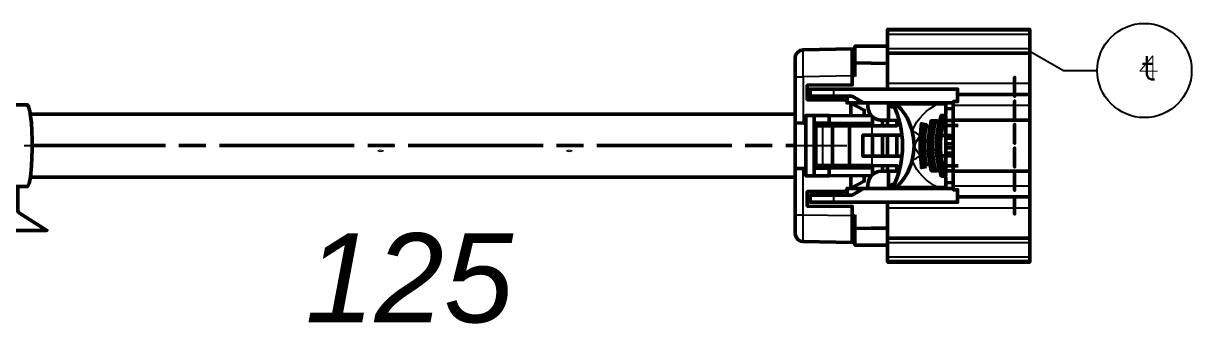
# Model space of a CAD drawing. Extents: x 0 to 174, y 0 to 33.
# Drawn here: x 64.563 to 67.974, y 8.398 to 9.276 of the extents above; entities that cross this region are included whole.
import ezdxf
from ezdxf.enums import TextEntityAlignment as Align

# ---------------------------------------------------------------- set-up
doc = ezdxf.new("R2010")
doc.units = 0
doc.layers.add('PDF2_문자', color=7, linetype='Continuous')
doc.layers.add('PDF2_형상', color=157, linetype='Continuous', true_color=0x405f80)
doc.layers.add('YOLO_TEXT', color=3, linetype='Continuous', true_color=0x008230)
doc.styles.add('OCR_LATIN', font='txt.shx')
doc.styles.add('PDF LucidaHandwriting Italic', font='ariali.ttf')

msp = doc.modelspace()

# ---------------------------------------------------------------- linework, layer by layer
at = {"layer": 'PDF2_형상', "lineweight": 70}
for points in [[(67.0858, 9.0838), (67.0858, 9.0997), (67.0858, 9.1885), (67.0858, 9.2012), (67.0858, 9.2443), (67.0858, 9.2542), (67.0858, 9.2583), (67.5011, 9.2583), (67.5011, 9.2542), (67.5011, 9.2443), (67.5011, 9.2012), (67.5011, 9.1885), (67.5011, 9.0997), (67.5011, 9.0681), (67.5011, 9.0358), (67.5011, 8.9932)], [(66.9675, 9.0479), (66.9589, 9.0522), (66.8515, 9.0526), (66.8515, 9.0949), (66.9825, 9.096), (66.9825, 9.1225), (66.9825, 9.2012), (66.8397, 9.1987), (66.8303, 9.1967), (66.8225, 9.191), (66.8175, 9.1828), (66.8161, 9.1747), (66.8161, 9.12), (66.8161, 8.9849)], [(67.0858, 9.2088), (66.9904, 9.2088), (66.9904, 9.1601), (66.9904, 9.1201)], [(67.5011, 9.1885), (67.0858, 9.1885)], [(66.9825, 9.1744), (66.9904, 9.1746)], [(67.0858, 9.1589), (67.0383, 9.1594), (66.9904, 9.1601)], [(67.5011, 8.8436), (67.2775, 8.8436), (67.2775, 8.9932), (67.2775, 9.0358), (67.2775, 9.0472), (67.2904, 9.0472), (67.2904, 9.0838), (66.9283, 9.0838), (66.8594, 9.0838), (66.8594, 9.0631), (66.9283, 9.0631), (66.9822, 9.0631), (67.0157, 9.0435)], [(66.9675, 9.0631), (66.9675, 9.0435), (67.0157, 9.0435), (67.2775, 9.0435)], [(66.9785, 9.0424), (66.9764, 9.0435)], [(67.0179, 9.0056), (67.0179, 9.0225), (66.9785, 9.0424), (66.9785, 9.0058)], [(67.1196, 8.9925), (67.0882, 8.9926), (67.0679, 8.9928), (67.065, 8.9928), (67.0554, 8.9949), (67.0467, 8.999), (67.0392, 9.0054), (67.0335, 9.0133), (67.03, 9.0224), (67.0287, 9.0321), (67.0287, 9.0435)], [(67.0882, 9.0435), (67.0882, 8.9926)], [(67.1054, 9.0317), (67.0976, 9.0319), (67.0976, 9.0435)], [(67.2558, 9.0103), (67.2558, 9.041), (67.2331, 9.041), (67.1097, 9.041), (67.101, 9.041), (67.0997, 9.0435)], [(67.1097, 9.041), (67.1243, 9.0263), (67.1363, 9.0104), (67.1439, 8.9975), (67.1493, 8.9863), (67.1561, 8.9676), (67.1579, 8.9611), (67.1619, 8.9401), (67.1631, 8.9185)], [(67.2904, 9.0681), (67.5011, 9.0681)], [(64.3986, 8.7988), (64.5733, 8.7988), (64.574, 8.7989), (64.5747, 8.7992), (64.5761, 8.8007), (64.5793, 8.8083), (64.5831, 8.8265), (64.5867, 8.86), (64.5885, 8.9082), (64.5885, 8.9353), (64.5875, 8.9614), (64.586, 8.9847), (64.5839, 9.0049), (64.5817, 9.0189), (64.579, 9.0293), (64.5769, 9.0346), (64.5751, 9.0372), (64.5733, 9.0381), (64.3986, 9.0381)], [(66.8161, 9.0106), (64.5831, 9.0106)], [(66.8712, 8.83), (66.8476, 8.8299), (66.8476, 9.0069), (66.8712, 9.0068), (66.8712, 8.83), (66.9156, 8.8304), (67.0392, 8.8315)], [(67.0392, 9.0053), (66.9156, 9.0064), (66.8712, 9.0068)], [(66.9156, 9.0064), (66.9156, 8.984)], [(67.2775, 9.0258), (67.2558, 9.0267)], [(66.8476, 8.8522), (66.8397, 8.8522), (66.8161, 8.8519), (66.8161, 8.9849), (66.8397, 8.9846), (66.8476, 8.9846)], [(66.8712, 8.9843), (66.9156, 8.984), (67.0415, 8.9829), (67.0415, 8.9765)], [(66.8712, 8.9758), (66.8761, 8.9758), (66.8761, 8.861), (66.8712, 8.861)], [(66.8761, 8.9758), (66.8958, 8.976), (66.9254, 8.9761)], [(67.1133, 8.9925), (67.1133, 8.9769), (67.0401, 8.9765), (66.9746, 8.9762), (66.9254, 8.9761), (66.9254, 8.8608), (66.9746, 8.8606), (67.0401, 8.8603), (67.1133, 8.86), (67.1133, 8.8443)], [(66.9746, 8.9762), (66.9746, 8.8606)], [(67.0415, 9.0031), (67.0415, 8.9829)], [(67.0711, 8.9926), (67.0711, 8.9767)], [(67.2775, 8.9932), (67.5011, 8.9932), (67.5011, 8.8436), (67.5011, 8.8011), (67.5011, 8.7687), (67.5011, 8.7371), (67.5011, 8.6483), (67.5011, 8.6356), (67.5011, 8.5925), (67.5011, 8.5828), (67.5011, 8.5785), (67.0858, 8.5785), (67.0858, 8.5828), (67.0858, 8.5925), (67.0858, 8.6356), (67.0858, 8.6483), (67.0858, 8.7371), (67.0858, 8.7531)], [(67.0858, 8.9768), (67.0858, 8.9926)], [(67.2318, 8.9915), (67.2267, 8.9915)], [(67.2558, 8.836), (67.2558, 9.0008)], [(67.2775, 8.9918), (67.2558, 8.9919)], [(67.2915, 8.9776), (67.2563, 8.9775)], [(67.0415, 8.8875), (67.0401, 8.8875), (67.014, 8.8874), (67.014, 8.9496), (67.0401, 8.9494), (67.014, 8.9496)], [(67.0711, 8.9493), (67.0882, 8.9492), (67.1281, 8.949), (67.0842, 8.9493), (67.0401, 8.9494), (67.0415, 8.9494), (67.0415, 8.8875), (67.0711, 8.8875), (67.0711, 8.9493), (67.0415, 8.9494)], [(67.0858, 8.8876), (67.0858, 8.9492)], [(67.1133, 8.949), (67.1133, 8.8878)], [(67.2558, 8.9485), (67.2775, 8.9483), (67.2597, 8.9485), (67.2419, 8.9486)], [(67.2775, 8.9401), (67.2558, 8.9401)], [(67.2558, 8.8265), (67.2558, 8.7958), (67.2331, 8.7958), (67.1097, 8.7958), (67.1117, 8.7975), (67.1244, 8.8107), (67.1347, 8.824), (67.1439, 8.8394), (67.1493, 8.8507), (67.154, 8.8628), (67.1579, 8.8757), (67.1619, 8.8968), (67.1631, 8.9185), (67.165, 8.9185)], [(67.2558, 8.9243), (67.2775, 8.9243)], [(67.2558, 8.9125), (67.2775, 8.9125)], [(67.0711, 8.8875), (67.0882, 8.8876), (67.1281, 8.8878), (67.0842, 8.8876), (67.0401, 8.8874), (67.014, 8.8874)], [(67.2558, 8.8883), (67.2775, 8.8885), (67.2597, 8.8883), (67.2419, 8.8883)], [(67.2775, 8.8968), (67.2558, 8.8968)], [(66.9675, 8.789), (66.9589, 8.7846), (66.8515, 8.7842), (66.8515, 8.7419), (66.9825, 8.7408), (66.9825, 8.7143), (66.9825, 8.6357), (66.8397, 8.6381), (66.8317, 8.6396), (66.8236, 8.6447), (66.8181, 8.6526), (66.8161, 8.6621), (66.8161, 8.7168), (66.8161, 8.8519)], [(67.2775, 8.8436), (67.2775, 8.8011), (67.2775, 8.7897), (67.2904, 8.7897), (67.2904, 8.7531), (66.9283, 8.7531), (66.8594, 8.7531), (66.8594, 8.7738), (66.9283, 8.7738), (66.9822, 8.7738), (67.0157, 8.7935)], [(67.0415, 8.8603), (67.0415, 8.854), (66.9156, 8.8529), (66.8712, 8.8525)], [(66.9254, 8.8608), (66.8958, 8.8608), (66.8761, 8.861)], [(66.9156, 8.8304), (66.9156, 8.8529)], [(67.0287, 8.7935), (67.0287, 8.8047), (67.0289, 8.8076), (67.0307, 8.8172), (67.035, 8.8261), (67.0413, 8.8336), (67.0492, 8.8393), (67.0582, 8.8429), (67.0679, 8.8442), (67.0882, 8.8442), (67.1196, 8.8443)], [(67.0415, 8.8338), (67.0415, 8.854)], [(67.0711, 8.8601), (67.0711, 8.8442)], [(67.0858, 8.8442), (67.0858, 8.86)], [(67.0882, 8.7935), (67.0882, 8.8442)], [(67.2267, 8.8453), (67.2318, 8.8453)], [(67.2558, 8.845), (67.2775, 8.845)], [(67.2915, 8.8592), (67.2563, 8.8593)], [(64.5831, 8.8262), (66.8161, 8.8262)], [(66.9764, 8.7935), (66.9785, 8.7946), (67.0179, 8.8144), (67.0179, 8.8312)], [(66.9785, 8.7946), (66.9785, 8.831)], [(67.1054, 8.8051), (67.0976, 8.8049), (67.0976, 8.7935)], [(67.2775, 8.811), (67.2558, 8.8103)], [(64.2488, 8.7236), (64.166, 8.671), (64.3396, 8.671), (64.4576, 8.671), (64.6313, 8.671), (64.5485, 8.7236), (64.5463, 8.7278), (64.5463, 8.7329), (64.5463, 8.7961), (64.5458, 8.7988)], [(66.9675, 8.7738), (66.9675, 8.7935), (67.0157, 8.7935), (67.2775, 8.7935)], [(67.0997, 8.7935), (67.101, 8.7958), (67.1097, 8.7958)], [(67.5011, 8.7687), (67.2904, 8.7687)], [(67.0858, 8.6281), (66.9904, 8.6281), (66.9904, 8.6767), (66.9904, 8.7167)], [(66.9904, 8.6767), (67.0383, 8.6774), (67.0858, 8.6779)], [(66.9904, 8.6624), (66.9825, 8.6624)], [(67.0858, 8.6483), (67.5011, 8.6483)]]:
    msp.add_lwpolyline(points, dxfattribs=at)
at = {"layer": 'PDF2_형상', "lineweight": 35}
for points in [[(67.5011, 9.2542), (67.0858, 9.2542)], [(67.0858, 9.2443), (67.5011, 9.2443)], [(66.9825, 9.1225), (66.8397, 9.12), (66.8397, 9.1249), (66.8396, 9.179), (66.8396, 9.1944), (66.8397, 9.1981), (66.8397, 9.1986), (66.8397, 9.1987)], [(67.5011, 9.2012), (67.0858, 9.2012)], [(66.8161, 9.12), (66.8397, 9.12), (66.8397, 8.9846)], [(66.9904, 9.1201), (66.9825, 9.1201)], [(66.9283, 9.0838), (66.9283, 9.0631)], [(67.5011, 9.0997), (67.0858, 9.0997)], [(67.1824, 8.9512), (67.1804, 8.9481), (67.1699, 8.9549), (67.1579, 8.9611), (67.1642, 8.975), (67.1715, 8.9878), (67.1803, 8.9993), (67.1897, 9.0097), (67.1999, 9.019), (67.2104, 9.0272), (67.2272, 9.0379), (67.2331, 9.041)], [(67.5011, 9.0358), (67.2775, 9.0358)], [(66.8958, 8.976), (66.8958, 8.8608)], [(67.0401, 8.9765), (67.0401, 8.9494)], [(67.211, 8.9799), (67.1974, 8.9692)], [(67.2394, 8.9949), (67.2318, 8.9915)], [(67.2558, 9.0008), (67.2542, 9.0003)], [(67.1804, 8.9481), (67.1693, 8.9296), (67.1651, 8.9233), (67.1642, 8.9215), (67.1644, 8.9193), (67.165, 8.9185), (67.1642, 8.9171), (67.1646, 8.9144), (67.1669, 8.9108), (67.1761, 8.8964), (67.1804, 8.8889)], [(67.0401, 8.8874), (67.0401, 8.8603)], [(67.2331, 8.7958), (67.2215, 8.8022), (67.2104, 8.8096), (67.1999, 8.8178), (67.1897, 8.8271), (67.1779, 8.8403), (67.1715, 8.8492), (67.1642, 8.8618), (67.1579, 8.8757), (67.1699, 8.8821), (67.1804, 8.8889), (67.1824, 8.8856)], [(66.8161, 8.7168), (66.8397, 8.7168), (66.8397, 8.8522)], [(67.1974, 8.8676), (67.211, 8.8569)], [(67.2318, 8.8453), (67.2394, 8.8419)], [(67.2542, 8.8365), (67.2558, 8.836)], [(67.2775, 8.8011), (67.5011, 8.8011)], [(66.9283, 8.7738), (66.9283, 8.7531)], [(67.0858, 8.7371), (67.5011, 8.7371)], [(66.8397, 8.6381), (66.8396, 8.6442), (66.8396, 8.6611), (66.8397, 8.7168), (66.9825, 8.7143)], [(66.9825, 8.7167), (66.9904, 8.7167)], [(67.0858, 8.6356), (67.5011, 8.6356)], [(67.5011, 8.5925), (67.0858, 8.5925)], [(67.0858, 8.5828), (67.5011, 8.5828)]]:
    msp.add_lwpolyline(points, dxfattribs=at)
at = {"layer": 'PDF2_형상', "color": 18, "lineweight": 35, "true_color": 0x260000}
for points in [[(67.5011, 9.1949), (67.5996, 9.1381), (67.6981, 9.1381)], [(64.5647, 8.9185), (64.7311, 8.9185)], [(64.9775, 8.9185), (64.5837, 8.9185)], [(65.0956, 8.9185), (65.0168, 8.9185)], [(65.5286, 8.9185), (65.135, 8.9185)], [(65.5681, 8.9185), (65.6468, 8.9185)], [(65.6861, 8.9185), (66.0799, 8.9185)], [(66.1192, 8.9185), (66.1979, 8.9185)], [(66.2374, 8.9185), (66.631, 8.9185)], [(66.6704, 8.9185), (66.7492, 8.9185)], [(66.7885, 8.9185), (66.9669, 8.9185)]]:
    msp.add_lwpolyline(points, dxfattribs=at)
at = {"layer": 'PDF2_형상', "color": 18, "lineweight": 13, "true_color": 0x260000}
msp.add_lwpolyline([(67.8739, 9.1362), (67.8228, 9.1362), (67.8606, 9.1808), (67.8606, 9.1474), (67.8606, 9.1118)], dxfattribs=at)
at = {"layer": 'PDF2_형상', "color": 60, "lineweight": 70, "true_color": 0xbfff00}
for points in [[(67.4569, 9.1182), (67.4569, 9.0631)], [(67.4569, 9.0631), (67.4569, 9.1182)], [(67.4569, 9.0493), (67.4569, 8.9942)], [(67.4569, 8.9942), (67.4569, 9.0493)], [(67.4569, 8.9804), (67.4569, 8.9253)], [(67.4569, 8.9253), (67.4569, 8.9804)], [(67.4569, 8.8564), (67.4569, 8.9115)], [(67.4569, 8.9115), (67.4569, 8.8564)], [(67.4569, 8.8426), (67.4569, 8.7875)], [(67.4569, 8.7875), (67.4569, 8.8426)], [(67.4569, 8.7738), (67.4569, 8.7186)], [(67.4569, 8.7738), (67.4569, 8.7186)]]:
    msp.add_lwpolyline(points, close=True, dxfattribs=at)
at = {"layer": 'PDF2_형상', "lineweight": 70}
for points in [[(67.2468, 8.8297), (67.2558, 8.8297), (67.2558, 8.8318, -0.181902), (67.2558, 9.005), (67.2558, 9.0071), (67.2468, 9.0071), (67.2436, 8.9978), (67.2407, 8.9883), (67.2382, 8.9789), (67.2361, 8.9693), (67.2343, 8.9596), (67.2329, 8.9499), (67.2319, 8.94), (67.2312, 8.9303), (67.231, 8.9204), (67.2311, 8.9106), (67.2315, 8.9007), (67.2325, 8.891), (67.2338, 8.8811), (67.2353, 8.8714), (67.2374, 8.8618), (67.2397, 8.8522), (67.2425, 8.8428), (67.2456, 8.8335), (67.2468, 8.8297), (67.2426, 8.8297), (67.2394, 8.8419, -0.152676), (67.2394, 8.9949), (67.2426, 9.0071), (67.2468, 9.0071)], [(67.2171, 8.8453), (67.2132, 8.8453), (67.211, 8.8569, -0.110913), (67.211, 8.9799), (67.2132, 8.9915), (67.2171, 8.9915)]]:
    msp.add_lwpolyline(points, format="xyb", dxfattribs=at)
for points in [[(67.1993, 8.8575), (67.1983, 8.8621), (67.1967, 8.8718), (67.1953, 8.8815), (67.1942, 8.8912), (67.1935, 8.9011), (67.1931, 8.911), (67.1929, 8.9208), (67.1932, 8.9307), (67.1938, 8.9404), (67.1946, 8.9503), (67.1958, 8.96), (67.1975, 8.9697), (67.1993, 8.9794), (67.1903, 8.9813), (67.1846, 8.9825), (67.1844, 8.9768), (67.1824, 8.9512), (67.1814, 8.9415), (67.1808, 8.9317), (67.1806, 8.9218), (67.1807, 8.9119), (67.181, 8.9021), (67.1817, 8.8924), (67.1824, 8.8856), (67.1839, 8.8699), (67.1846, 8.8543), (67.1903, 8.8556)], [(67.2171, 8.8453), (67.2171, 8.8457), (67.2146, 8.8553), (67.2125, 8.8649), (67.2108, 8.8746), (67.2094, 8.8843), (67.2085, 8.894), (67.2078, 8.9039), (67.2074, 8.9137), (67.2074, 8.9236), (67.2078, 8.9333), (67.2085, 8.9432), (67.2094, 8.9529), (67.211, 8.9628), (67.2126, 8.9724), (67.2147, 8.9821), (67.2171, 8.9915), (67.2267, 8.9915), (67.2242, 8.9821), (67.2219, 8.9725), (67.2201, 8.9628), (67.2188, 8.9531), (67.2176, 8.9432), (67.2169, 8.9335), (67.2165, 8.9236), (67.2165, 8.9137), (67.2169, 8.9039), (67.2176, 8.8942), (67.2188, 8.8843), (67.2201, 8.8746), (67.2219, 8.8649), (67.224, 8.8553), (67.2265, 8.8458), (67.2267, 8.8453)], [(66.8761, 8.9501), (66.8712, 8.9501)], [(66.8712, 8.8867), (66.8761, 8.8867)]]:
    msp.add_lwpolyline(points, close=True, dxfattribs=at)
at = {"layer": 'PDF2_형상', "color": 3, "lineweight": 70}
for points in [[(64.9775, 8.9185), (64.5837, 8.9185)], [(65.0956, 8.9185), (65.0168, 8.9185)], [(65.5286, 8.9185), (65.1349, 8.9185)], [(65.5681, 8.9185), (65.6467, 8.9185)], [(65.6861, 8.9185), (66.0799, 8.9185)], [(66.1192, 8.9185), (66.1979, 8.9185)], [(66.2372, 8.9185), (66.631, 8.9185)], [(66.6704, 8.9185), (66.7492, 8.9185)], [(66.7885, 8.9185), (66.8161, 8.9185)]]:
    msp.add_lwpolyline(points, dxfattribs=at)
at = {"layer": 'PDF2_형상', "color": 18, "lineweight": 35, "true_color": 0x260000}
msp.add_circle((67.8358, 9.1381), 0.1378, dxfattribs=at)
at = {"layer": 'PDF2_형상', "lineweight": 70}
for centre, radius, start, end in [((66.8541, 8.9184), 0.2756, 333.5959, 26.4041), ((67.488, 8.9184), 0.3042, 168.0781, 191.9219)]:
    msp.add_arc(centre, radius, start, end, dxfattribs=at)

# ---------------------------------------------------------------- texts
at = {"layer": 'PDF2_문자', "insert": (65.3856, 8.5305), "char_height": 0.2605, "attachment_point": 4, "style": 'PDF LucidaHandwriting Italic'}
msp.add_mtext('125', dxfattribs=at)
at = {"layer": 'YOLO_TEXT', "style": 'OCR_LATIN'}
for s, height, p, p2 in [('t', 0.0679, (67.8208, 9.1121), (67.8745, 9.1121)), ('-', 0.0337, (65.1944, 8.9041), (65.5295, 8.9041)), ('.', 0.0393, (65.5641, 8.9013), (65.6468, 8.9013)), ('-', 0.0354, (65.6846, 8.9022), (66.0775, 8.9022)), ('.', 0.0381, (66.1147, 8.9016), (66.1984, 8.9016))]:
    msp.add_text(s, height=height, dxfattribs=at).set_placement(p, p2, align=Align.FIT)

doc.saveas('drawing.dxf')
